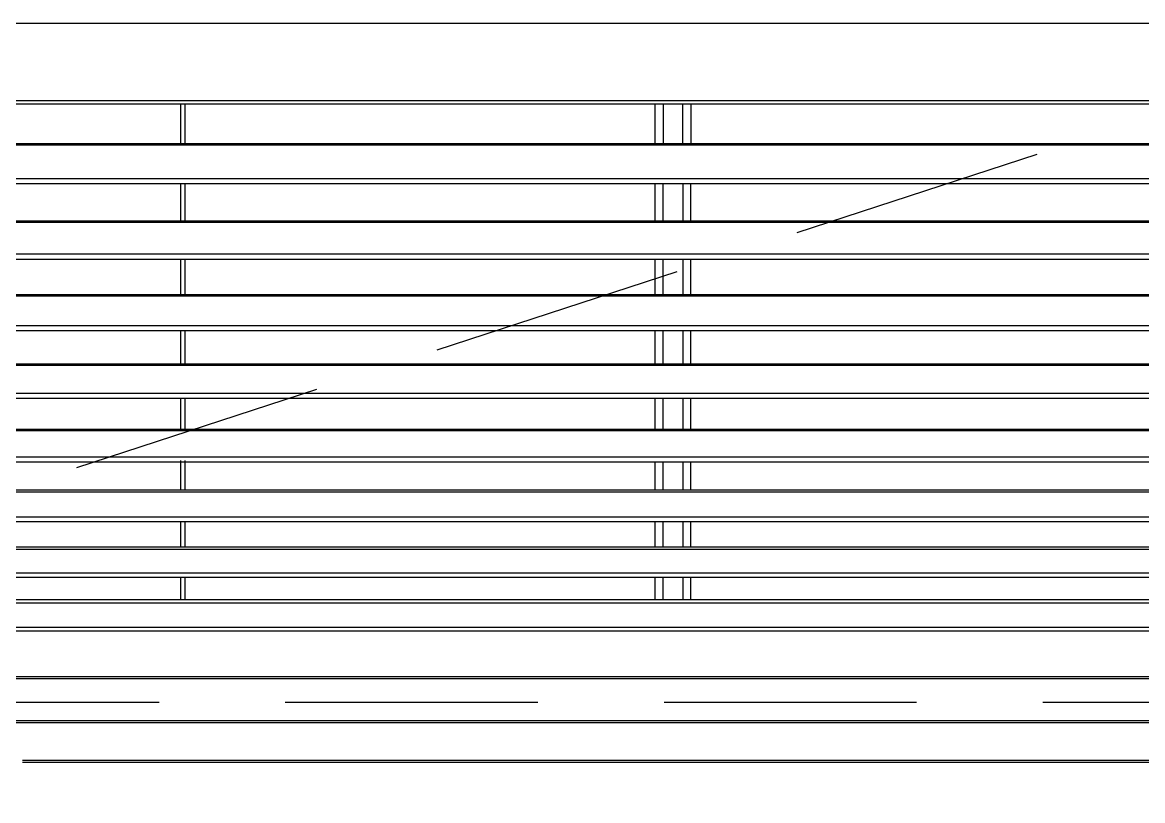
# Model space of a CAD drawing. Header units: millimetres. Extents: x -551172 to 232469, y -3435 to 261611.
# Drawn here: x 80983.8 to 81265.5, y 107304.5 to 107500.2 of the extents above; entities that cross this region are included whole.
import ezdxf

# ---------------------------------------------------------------- set-up
doc = ezdxf.new("R2010")
doc.units = ezdxf.units.MM
doc.header["$LTSCALE"] = 10
doc.linetypes.add('HIDDEN', pattern=[9.525, 6.35, -3.175])
doc.layers.add('06-FUR', color=6, linetype='Continuous')
doc.layers.add('도면층8', color=8, linetype='Continuous')
doc.linetypes.add('ZIGZAG', pattern='A,0.0001,-0.2,[131,ltypeshp.shx,S=0.2,R=0,X=-0.2,Y=0],-0.4,[131,ltypeshp.shx,S=0.2,R=180,X=0.2,Y=0],-0.2', length=0.8001)

# ---------------------------------------------------------------- blocks, each defined once
blk = doc.blocks.new('*U477')
at = {"color": 1, "linetype": 'HIDDEN'}
blk.add_line((39.94, 14.99), (1479.94, 484.99), dxfattribs=at)
at = {"color": 8}
for p, q in [((1329.52, 185.7), (190.37, 185.7)), ((1329, 166.3), (190.88, 166.3)), ((190.88, 165.5), (1329, 165.5)), ((247.19, 155.49), (247.19, 165.5)), ((248.19, 165.5), (248.19, 155.49)), ((366.44, 155.49), (366.44, 165.5)), ((368.44, 165.5), (368.44, 155.49)), ((373.44, 155.49), (373.44, 165.5)), ((375.44, 165.5), (375.44, 155.49)), ((1328.59, 155.49), (191.3, 155.49)), ((191.31, 155.23), (1328.58, 155.23)), ((1328.18, 146.67), (191.7, 146.67)), ((191.76, 145.5), (1328.12, 145.5)), ((247.19, 135.99), (247.19, 145.5)), ((248.19, 145.5), (248.19, 135.99)), ((366.44, 135.99), (366.44, 145.5)), ((368.44, 135.99), (368.44, 145.5)), ((373.44, 145.5), (373.44, 135.99)), ((375.44, 135.99), (375.44, 145.5)), ((1327.61, 135.99), (192.27, 135.99)), ((192.28, 135.75), (1327.6, 135.75)), ((1327.11, 127.69), (192.78, 127.69)), ((192.85, 126.5), (1327.03, 126.5)), ((247.19, 117.5), (247.19, 126.5)), ((248.19, 126.5), (248.19, 117.5)), ((366.44, 117.5), (366.44, 126.5)), ((368.44, 117.5), (368.44, 126.5)), ((373.44, 126.5), (373.44, 117.5)), ((375.44, 117.5), (375.44, 126.5)), ((1326.41, 117.5), (193.47, 117.5)), ((193.49, 117.26), (1326.4, 117.26)), ((1325.83, 109.71), (194.05, 109.71)), ((194.15, 108.5), (1325.73, 108.5)), ((247.19, 100.06), (247.19, 108.5)), ((248.19, 108.5), (248.19, 100.06)), ((366.44, 100.06), (366.44, 108.5)), ((368.44, 100.06), (368.44, 108.5)), ((373.44, 108.5), (373.44, 100.06)), ((375.44, 100.06), (375.44, 108.5)), ((1325.04, 100.06), (194.84, 100.06)), ((194.86, 99.81), (1325.02, 99.81)), ((1324.39, 92.71), (195.5, 92.71)), ((195.61, 91.5), (1324.28, 91.5)), ((247.19, 83.65), (247.19, 91.5)), ((248.19, 91.5), (248.19, 83.65)), ((366.44, 83.65), (366.44, 91.5)), ((368.44, 83.65), (368.44, 91.5)), ((373.44, 91.5), (373.44, 83.65)), ((375.44, 83.65), (375.44, 91.5)), ((1323.53, 83.65), (196.36, 83.65)), ((196.38, 83.38), (1323.5, 83.38)), ((1322.82, 76.7), (197.06, 76.7)), ((197.19, 75.5), (1322.7, 75.5)), ((247.19, 68.4), (247.19, 75.87)), ((248.19, 75.87), (248.19, 68.4)), ((366.44, 68.4), (366.44, 75.5)), ((368.44, 68.4), (368.44, 75.5)), ((373.44, 75.5), (373.44, 68.4)), ((375.44, 68.4), (375.44, 75.5)), ((1321.93, 68.4), (197.95, 68.4)), ((198, 67.99), (1321.89, 67.99)), ((1321.16, 61.62), (198.72, 61.62)), ((198.85, 60.5), (1321.03, 60.5)), ((247.19, 54.08), (247.19, 60.5)), ((248.19, 60.5), (248.19, 54.08)), ((366.44, 54.08), (366.44, 60.5)), ((368.44, 54.08), (368.44, 60.5)), ((373.44, 60.5), (373.44, 54.08)), ((375.44, 54.08), (375.44, 60.5)), ((1320.27, 54.08), (199.62, 54.08)), ((199.68, 53.54), (1320.2, 53.54)), ((1319.45, 47.55), (200.43, 47.55)), ((200.57, 46.5), (1319.32, 46.5)), ((247.19, 40.83), (247.19, 46.5)), ((248.19, 46.5), (248.19, 40.83)), ((366.44, 40.83), (366.44, 46.5)), ((368.44, 40.83), (368.44, 46.5)), ((373.44, 46.5), (373.44, 40.83)), ((375.44, 40.83), (375.44, 46.5)), ((1318.58, 40.83), (201.3, 40.83)), ((201.41, 40.04), (1318.47, 40.04)), ((1317.64, 33.88), (202.24, 33.88)), ((202.37, 33), (1317.52, 33)), ((1315.86, 21.42), (204.03, 21.42)), ((204.09, 21), (1315.79, 21)), ((1314.17, 10.38), (205.71, 10.38)), ((205.77, 10), (1314.11, 10)), ((1312.57, 0.4), (207.32, 0.4)), ((207.32, 0), (1312.57, 0))]:
    blk.add_line(p, q, dxfattribs=at)
at = {"color": 1, "linetype": 'HIDDEN'}
blk.add_lwpolyline([(1479.94, 484.99), (1479.94, 14.99), (39.94, 14.99), (39.94, 484.99)], close=True, dxfattribs=at)

msp = doc.modelspace()

# ---------------------------------------------------------------- linework, layer by layer
at = {"layer": '06-FUR', "color": 1, "linetype": 'ZIGZAG', "ltscale": 100}
msp.add_circle((77280, 106770), 15680, dxfattribs=at)

# ---------------------------------------------------------------- block references
at = {"layer": '도면층8'}
msp.add_blockref('*U477', (80776.5, 107314.18), dxfattribs=at)

doc.saveas('drawing.dxf')
